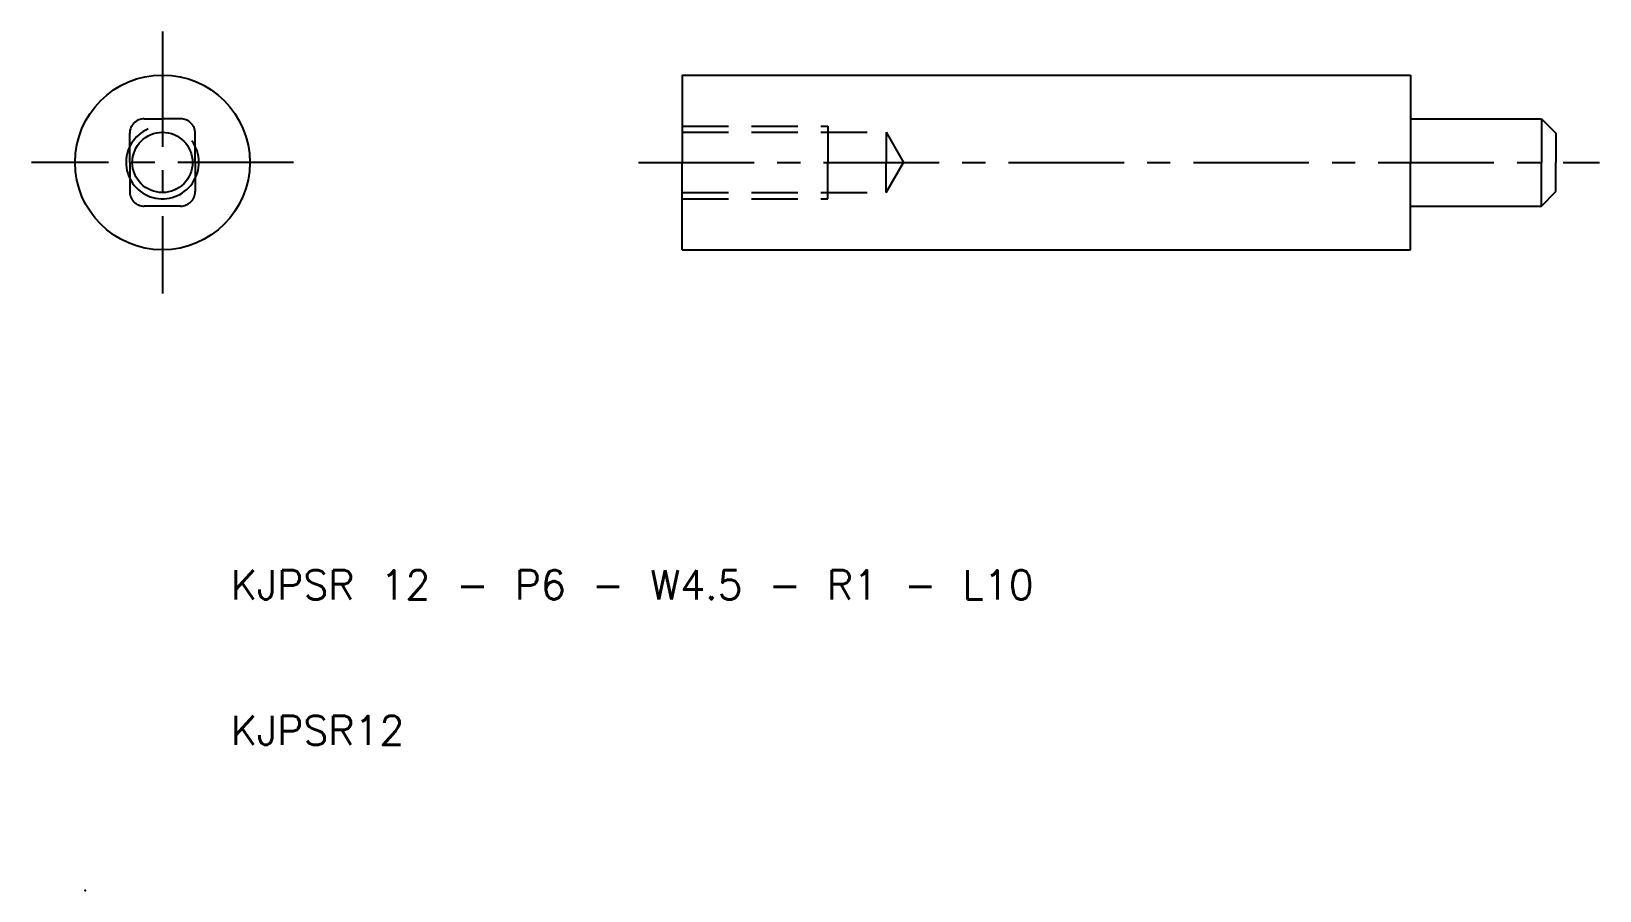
# Model space of a CAD drawing. Extents: x -4 to 104, y 0 to 59.
import ezdxf

# ---------------------------------------------------------------- set-up
doc = ezdxf.new("R2010")
doc.units = 0
doc.header["$LTSCALE"] = 0.25
doc.linetypes.add('CENTER', pattern=[50.8, 31.75, -6.35, 6.35, -6.35])
doc.linetypes.add('DASHED', pattern=[19.05, 12.7, -6.35])
doc.layers.get('0').update_dxf_attribs({"linetype": 'CONTINUOUS'})
doc.layers.add('CENTER', color=1, linetype='CENTER')
doc.styles.get("Standard").update_dxf_attribs({"font": 'txt.shx'})

msp = doc.modelspace()

# ---------------------------------------------------------------- linework, layer by layer
for p, q in [((41, 56), (91, 56)), ((41, 56), (41, 50)), ((91, 56), (91, 53)), ((91, 53), (100, 53)), ((91, 53), (91, 50)), ((100, 53), (100, 50)), ((100, 53), (101, 52)), ((101, 52), (101, 50)), ((41, 44), (41, 50)), ((91, 47), (91, 50)), ((100, 47), (100, 50)), ((101, 48), (101, 50)), ((100, 47), (101, 48)), ((91, 44), (91, 47)), ((91, 47), (100, 47)), ((41, 44), (91, 44))]:
    msp.add_line(p, q)
at = {"color": 3, "linetype": 'DASHED'}
for p, q in [((4.05, 53), (5.3, 53)), ((6.55, 53), (5.3, 53)), ((3.05, 50), (3.05, 52)), ((7.55, 50), (7.55, 52)), ((41, 52.5), (51, 52.5)), ((41, 52.07), (55, 52.07)), ((51, 52.5), (51, 50)), ((55, 52.07), (56.19, 50)), ((55, 52.07), (55, 50)), ((3.05, 50), (3.05, 48)), ((7.55, 50), (7.55, 48)), ((51, 47.5), (51, 50)), ((55, 47.93), (56.19, 50)), ((55, 47.93), (55, 50)), ((41, 47.93), (55, 47.93)), ((41, 47.5), (51, 47.5)), ((6.55, 47), (4.05, 47))]:
    msp.add_line(p, q, dxfattribs=at)
for radius in [6, 2.07]:
    msp.add_circle((5.3, 50), radius)
for centre, start, end in [((4.05, 52), 90, 180), ((6.55, 52), 0, 90), ((4.05, 48), 180, 270), ((6.55, 48), 270, 0)]:
    msp.add_arc(centre, 1, start, end, dxfattribs=at)
at = {"color": 3}
msp.add_arc((5.3, 50), 2.5, 112.9013, 36.2695, dxfattribs=at)
msp.add_point((0, 0))
at = {"layer": 'CENTER', "color": 1, "linetype": 'CENTER'}
for p, q in [((5.3, 59), (5.3, 41)), ((14.3, 50), (-3.7, 50)), ((38, 50), (104, 50))]:
    msp.add_line(p, q, dxfattribs=at)

# ---------------------------------------------------------------- texts
for s, p in [('KJPSR 12 - P6 - W4.5 - R1 - L10', (10, 20)), ('KJPSR12', (10, 10))]:
    msp.add_text(s, height=2).set_placement(p)

doc.saveas('drawing.dxf')
